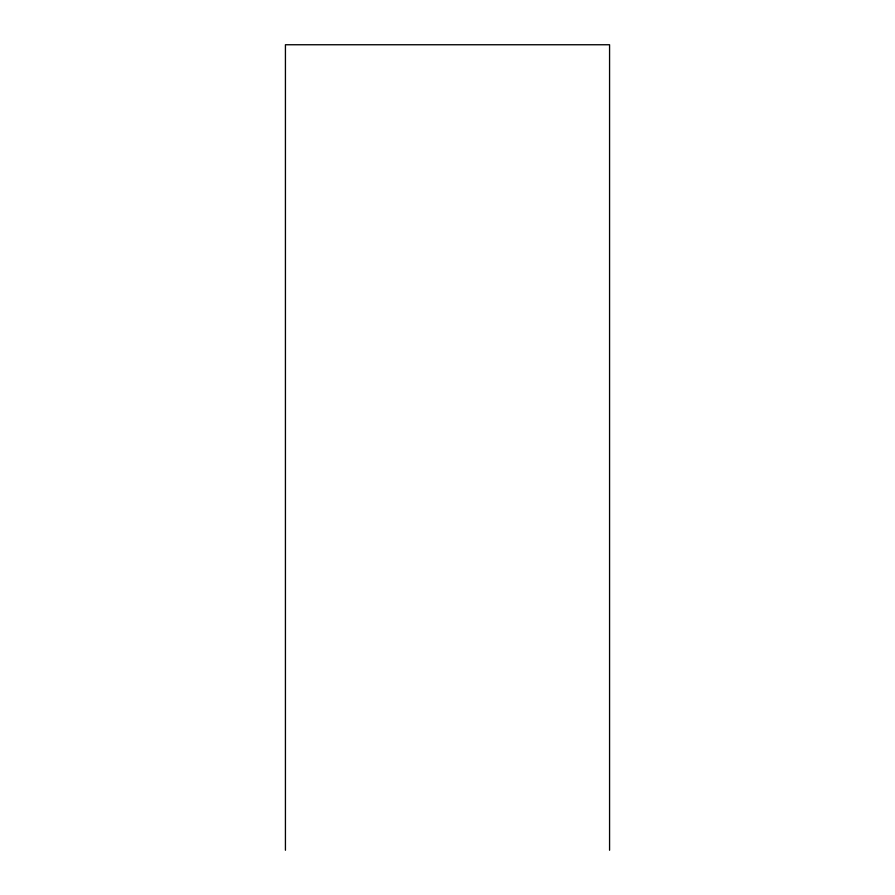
<?xml version="1.0" encoding="UTF-8"?>
<svg xmlns="http://www.w3.org/2000/svg" width="895" height="895" viewBox="0 0 895 895"><rect width="100%" height="100%" fill="white"/><g stroke="black" fill="none" stroke-linecap="round" stroke-linejoin="round"><path stroke-width="1.34" d="M609.573 850.25L609.573 44.75L285.427 44.75L285.427 850.25"/></g></svg>
